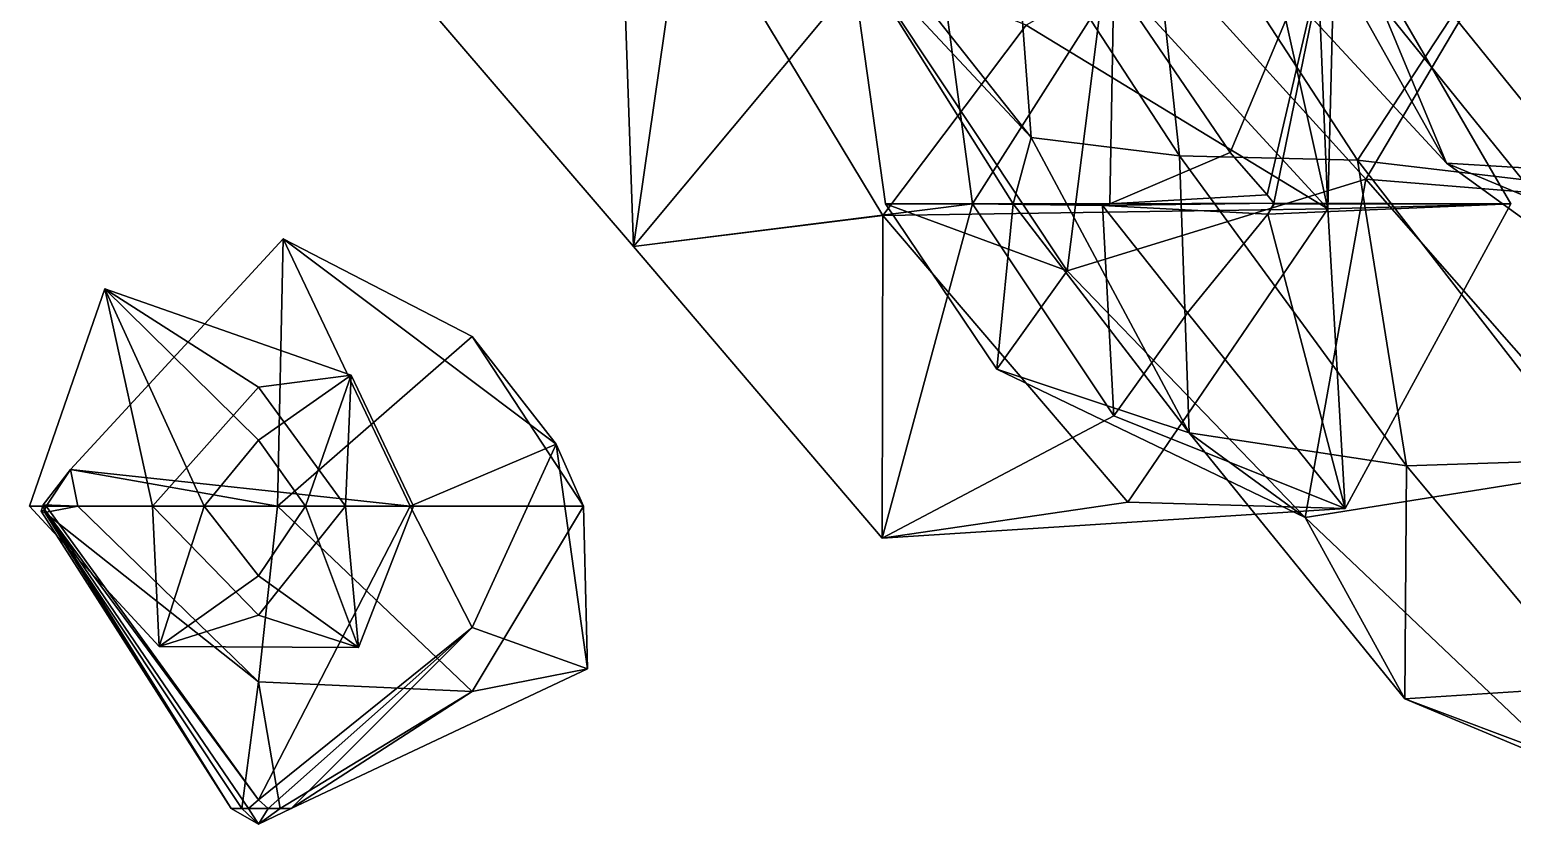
# Model space of a CAD drawing. Extents: x 290083 to 295691, y 4553739 to 4561622.
# Drawn here: x 293522.9 to 293610.3, y 4559047.7 to 4559095.4 of the extents above; entities that cross this region are included whole.
import ezdxf

# ---------------------------------------------------------------- set-up
doc = ezdxf.new("R2010")
doc.units = 0
doc.layers.add('Au_ppm_Pref_-_0_3', color=7, linetype='CONTINUOUS')

msp = doc.modelspace()

# ---------------------------------------------------------------- linework, layer by layer
at = {"layer": 'Au_ppm_Pref_-_0_3'}
for points in [[(293590.677, 4559087.926, 1806.414), (293588.637, 4559106.907, 1801.809), (293580.905, 4559102.918, 1806.573)], [(293590.677, 4559087.926, 1806.414), (293601.17, 4559087.668, 1801.305), (293588.637, 4559106.907, 1801.809)], [(293588.637, 4559106.907, 1801.809), (293601.17, 4559087.668, 1801.305), (293611.144, 4559102.906, 1798.695)], [(293598.545, 4559106.454, 1853.305), (293586.803, 4559098.544, 1857.551), (293599.431, 4559084.809, 1858.758)], [(293590.372, 4559104.846, 1847.13), (293598.545, 4559106.454, 1853.305), (293606.414, 4559087.505, 1847.13)], [(293595.398, 4559102.918, 1859.009), (293598.545, 4559106.454, 1853.305), (293599.431, 4559084.809, 1858.758)], [(293598.545, 4559106.454, 1853.305), (293614.225, 4559087.032, 1851.377), (293606.414, 4559087.505, 1847.13)], [(293598.545, 4559106.454, 1853.305), (293623.89, 4559103.609, 1852.862), (293614.225, 4559087.032, 1851.377)], [(293611.999, 4559085.162, 1841.198), (293613.54, 4559105.492, 1836.835), (293598.008, 4559102.497, 1841.026)], [(293590.372, 4559104.846, 1847.13), (293606.414, 4559087.505, 1847.13), (293598.008, 4559102.497, 1841.026)], [(293558.497, 4559082.578, 1864.909), (293561.553, 4559103.725, 1858.698), (293546.013, 4559097.16, 1864.068)], [(293557.787, 4559102.916, 1869.459), (293575.997, 4559103.582, 1867.372), (293558.497, 4559082.578, 1864.909)], [(293573.202, 4559084.41, 1861.016), (293561.553, 4559103.725, 1858.698), (293558.497, 4559082.578, 1864.909)], [(293578.478, 4559085.1, 1868.872), (293558.497, 4559082.578, 1864.909), (293575.997, 4559103.582, 1867.372)], [(293561.553, 4559103.725, 1858.698), (293573.202, 4559084.41, 1861.016), (293581.648, 4559095.627, 1859.009)], [(293586.803, 4559098.207, 1869.317), (293578.478, 4559085.1, 1868.872), (293575.997, 4559103.582, 1867.372)], [(293611.698, 4559103.531, 1825.373), (293601.659, 4559086.547, 1822.822), (293586.802, 4559102.924, 1823.389)], [(293601.659, 4559086.547, 1822.822), (293611.698, 4559103.531, 1825.373), (293624.646, 4559084.689, 1824.862)], [(293557.787, 4559102.916, 1869.459), (293558.497, 4559082.578, 1864.909), (293546.013, 4559097.16, 1864.068)], [(293581.934, 4559089.02, 1811.494), (293570.943, 4559102.918, 1811.494), (293571.187, 4559100.529, 1817.385)], [(293570.943, 4559102.918, 1811.494), (293581.934, 4559089.02, 1811.494), (293580.905, 4559102.918, 1806.573)], [(293584.058, 4559081.149, 1820.044), (293571.187, 4559100.529, 1817.385), (293586.802, 4559102.924, 1823.389)], [(293590.677, 4559087.926, 1806.414), (293580.905, 4559102.918, 1806.573), (293581.934, 4559089.02, 1811.494)], [(293601.659, 4559086.547, 1822.822), (293584.058, 4559081.149, 1820.044), (293586.802, 4559102.924, 1823.389)], [(293593.661, 4559088.13, 1869.191), (293586.803, 4559098.207, 1869.317), (293599.883, 4559102.929, 1864.932)], [(293595.846, 4559085.627, 1869.028), (293593.661, 4559088.13, 1869.191), (293599.883, 4559102.929, 1864.932)], [(293599.883, 4559102.929, 1864.932), (293595.398, 4559102.918, 1859.009), (293599.431, 4559084.809, 1858.758)], [(293596.23, 4559085.15, 1868.997), (293595.846, 4559085.627, 1869.028), (293599.883, 4559102.929, 1864.932)], [(293599.883, 4559102.929, 1864.932), (293610.197, 4559085.1, 1864.948), (293596.23, 4559085.15, 1868.997)], [(293598.008, 4559102.497, 1841.026), (293606.414, 4559087.505, 1847.13), (293611.999, 4559085.162, 1841.198)], [(293599.883, 4559102.929, 1864.932), (293599.431, 4559084.809, 1858.758), (293610.197, 4559085.1, 1864.948)], [(293601.17, 4559087.668, 1801.305), (293624.525, 4559084.932, 1799.457), (293611.144, 4559102.906, 1798.695)], [(293584.058, 4559081.149, 1820.044), (293573.357, 4559085.1, 1817.433), (293571.187, 4559100.529, 1817.385)], [(293580.887, 4559085.1, 1814.644), (293581.934, 4559089.02, 1811.494), (293571.187, 4559100.529, 1817.385)], [(293573.357, 4559085.1, 1817.433), (293580.887, 4559085.1, 1814.644), (293571.187, 4559100.529, 1817.385)], [(293586.803, 4559098.207, 1869.317), (293586.566, 4559085.1, 1869.004), (293578.478, 4559085.1, 1868.872)], [(293581.648, 4559095.627, 1859.009), (293599.431, 4559084.809, 1858.758), (293586.803, 4559098.544, 1857.551)], [(293586.803, 4559098.207, 1869.317), (293593.661, 4559088.13, 1869.191), (293586.566, 4559085.1, 1869.004)], [(293581.648, 4559095.627, 1859.009), (293573.202, 4559084.41, 1861.016), (293599.431, 4559084.809, 1858.758)], [(293581.934, 4559089.02, 1811.494), (293580.887, 4559085.1, 1814.644), (293591.259, 4559071.607, 1812.341)], [(293590.677, 4559087.926, 1806.414), (293581.934, 4559089.02, 1811.494), (293591.259, 4559071.607, 1812.341)], [(293595.846, 4559085.627, 1869.028), (293586.566, 4559085.1, 1869.004), (293593.661, 4559088.13, 1869.191)], [(293590.677, 4559087.926, 1806.414), (293591.259, 4559071.607, 1812.341), (293604.058, 4559069.667, 1806.39)], [(293590.677, 4559087.926, 1806.414), (293604.058, 4559069.667, 1806.39), (293601.17, 4559087.668, 1801.305)], [(293604.058, 4559069.667, 1806.39), (293614.858, 4559070.004, 1801.869), (293601.17, 4559087.668, 1801.305)], [(293601.17, 4559087.668, 1801.305), (293614.858, 4559070.004, 1801.869), (293624.525, 4559084.932, 1799.457)], [(293614.225, 4559087.032, 1851.377), (293621.543, 4559076.544, 1848.541), (293606.414, 4559087.505, 1847.13)], [(293606.414, 4559087.505, 1847.13), (293621.543, 4559076.544, 1848.541), (293611.999, 4559085.162, 1841.198)], [(293584.058, 4559081.149, 1820.044), (293601.659, 4559086.547, 1822.822), (293598.086, 4559066.618, 1817.937)], [(293616.569, 4559069.57, 1822.949), (293598.086, 4559066.618, 1817.937), (293601.659, 4559086.547, 1822.822)], [(293624.646, 4559084.689, 1824.862), (293616.569, 4559069.57, 1822.949), (293601.659, 4559086.547, 1822.822)], [(293578.478, 4559085.1, 1868.872), (293573.151, 4559065.386, 1865.076), (293558.497, 4559082.578, 1864.909)], [(293578.478, 4559085.1, 1868.872), (293586.803, 4559072.6, 1869.115), (293573.151, 4559065.386, 1865.076)], [(293579.917, 4559075.362, 1817.433), (293573.357, 4559085.1, 1817.433), (293584.058, 4559081.149, 1820.044)], [(293573.357, 4559085.1, 1817.433), (293579.917, 4559075.362, 1817.433), (293580.887, 4559085.1, 1814.644)], [(293578.478, 4559085.1, 1868.872), (293586.566, 4559085.1, 1869.004), (293586.142, 4559084.999, 1868.998)], [(293578.478, 4559085.1, 1868.872), (293586.142, 4559084.999, 1868.998), (293586.803, 4559072.6, 1869.115)], [(293579.917, 4559075.362, 1817.433), (293591.259, 4559071.607, 1812.341), (293580.887, 4559085.1, 1814.644)], [(293596.23, 4559085.15, 1868.997), (293586.142, 4559084.999, 1868.998), (293586.566, 4559085.1, 1869.004)], [(293595.884, 4559084.49, 1869.011), (293586.142, 4559084.999, 1868.998), (293596.23, 4559085.15, 1868.997)], [(293586.142, 4559084.999, 1868.998), (293591.144, 4559078.684, 1869.133), (293586.803, 4559072.6, 1869.115)], [(293591.144, 4559078.684, 1869.133), (293586.142, 4559084.999, 1868.998), (293595.884, 4559084.49, 1869.011)], [(293595.846, 4559085.627, 1869.028), (293596.23, 4559085.15, 1868.997), (293586.566, 4559085.1, 1869.004)], [(293595.884, 4559084.49, 1869.011), (293596.23, 4559085.15, 1868.997), (293596.255, 4559085.1, 1868.998)], [(293595.884, 4559084.49, 1869.011), (293596.255, 4559085.1, 1868.998), (293610.197, 4559085.1, 1864.948)], [(293600.45, 4559067.152, 1864.986), (293595.884, 4559084.49, 1869.011), (293610.197, 4559085.1, 1864.948)], [(293596.255, 4559085.1, 1868.998), (293596.23, 4559085.15, 1868.997), (293610.197, 4559085.1, 1864.948)], [(293610.197, 4559085.1, 1864.948), (293599.431, 4559084.809, 1858.758), (293600.45, 4559067.152, 1864.986)], [(293573.202, 4559084.41, 1861.016), (293558.497, 4559082.578, 1864.909), (293573.151, 4559065.386, 1865.076)], [(293573.202, 4559084.41, 1861.016), (293573.151, 4559065.386, 1865.076), (293587.635, 4559067.519, 1860.386)], [(293573.202, 4559084.41, 1861.016), (293587.635, 4559067.519, 1860.386), (293599.431, 4559084.809, 1858.758)], [(293587.635, 4559067.519, 1860.386), (293600.45, 4559067.152, 1864.986), (293599.431, 4559084.809, 1858.758)], [(293591.144, 4559078.684, 1869.133), (293595.884, 4559084.49, 1869.011), (293600.45, 4559067.152, 1864.986)], [(293545.345, 4559067.282, 1768.193), (293537.86, 4559083.045, 1769.919), (293525.332, 4559069.438, 1769.919)], [(293537.53, 4559067.282, 1775.328), (293525.332, 4559069.438, 1769.919), (293537.86, 4559083.045, 1769.919)], [(293537.86, 4559083.045, 1769.919), (293549.005, 4559077.291, 1773.255), (293537.53, 4559067.282, 1775.328)], [(293545.345, 4559067.282, 1768.193), (293553.948, 4559070.934, 1768.908), (293537.86, 4559083.045, 1769.919)], [(293537.86, 4559083.045, 1769.919), (293553.948, 4559070.934, 1768.908), (293549.005, 4559077.291, 1773.255)], [(293579.917, 4559075.362, 1817.433), (293584.058, 4559081.149, 1820.044), (293598.086, 4559066.618, 1817.937)], [(293522.917, 4559067.282, 1894.645), (293527.344, 4559080.098, 1894.645), (293533.196, 4559067.282, 1896.158)], [(293527.344, 4559080.098, 1894.645), (293522.917, 4559067.282, 1894.645), (293530.161, 4559067.282, 1891.7)], [(293527.344, 4559080.098, 1894.645), (293536.406, 4559071.173, 1895.942), (293533.196, 4559067.282, 1896.158)], [(293527.344, 4559080.098, 1894.645), (293541.866, 4559075.004, 1894.645), (293536.406, 4559071.173, 1895.942)], [(293527.344, 4559080.098, 1894.645), (293530.161, 4559067.282, 1891.7), (293536.406, 4559074.286, 1892.31)], [(293541.866, 4559075.004, 1894.645), (293527.344, 4559080.098, 1894.645), (293536.406, 4559074.286, 1892.31)], [(293586.803, 4559072.6, 1869.115), (293591.144, 4559078.684, 1869.133), (293600.45, 4559067.152, 1864.986)], [(293555.551, 4559067.282, 1773.004), (293537.53, 4559067.282, 1775.328), (293549.005, 4559077.291, 1773.255)], [(293553.948, 4559070.934, 1768.908), (293555.551, 4559067.282, 1773.004), (293549.005, 4559077.291, 1773.255)], [(293591.259, 4559071.607, 1812.341), (293579.917, 4559075.362, 1817.433), (293598.086, 4559066.618, 1817.937)], [(293541.534, 4559067.282, 1892.227), (293541.866, 4559075.004, 1894.645), (293536.406, 4559074.286, 1892.31)], [(293541.866, 4559075.004, 1894.645), (293539.173, 4559067.282, 1895.949), (293536.406, 4559071.173, 1895.942)], [(293541.866, 4559075.004, 1894.645), (293545.531, 4559067.282, 1894.645), (293539.173, 4559067.282, 1895.949)], [(293541.534, 4559067.282, 1892.227), (293545.531, 4559067.282, 1894.645), (293541.866, 4559075.004, 1894.645)], [(293541.534, 4559067.282, 1892.227), (293536.406, 4559074.286, 1892.31), (293530.161, 4559067.282, 1891.7)], [(293586.803, 4559072.6, 1869.115), (293600.45, 4559067.152, 1864.986), (293573.151, 4559065.386, 1865.076)], [(293539.173, 4559067.282, 1895.949), (293533.196, 4559067.282, 1896.158), (293536.406, 4559071.173, 1895.942)], [(293545.345, 4559067.282, 1768.193), (293549.005, 4559060.123, 1767.532), (293553.948, 4559070.934, 1768.908)], [(293555.783, 4559057.697, 1769.919), (293553.948, 4559070.934, 1768.908), (293549.005, 4559060.123, 1767.532)], [(293553.948, 4559070.934, 1768.908), (293555.783, 4559057.697, 1769.919), (293555.551, 4559067.282, 1773.004)], [(293604.058, 4559069.667, 1806.39), (293591.259, 4559071.607, 1812.341), (293603.965, 4559055.917, 1811.494)], [(293603.965, 4559055.917, 1811.494), (293591.259, 4559071.607, 1812.341), (293598.086, 4559066.618, 1817.937)], [(293523.899, 4559067.282, 1769.875), (293525.332, 4559069.438, 1769.919), (293523.714, 4559067.359, 1769.924)], [(293525.332, 4559069.438, 1769.919), (293525.758, 4559067.282, 1770.839), (293523.714, 4559067.359, 1769.924)], [(293545.345, 4559067.282, 1768.193), (293525.332, 4559069.438, 1769.919), (293523.899, 4559067.282, 1769.875)], [(293537.53, 4559067.282, 1775.328), (293525.758, 4559067.282, 1770.839), (293525.332, 4559069.438, 1769.919)], [(293612.852, 4559052.588, 1817.195), (293598.086, 4559066.618, 1817.937), (293616.569, 4559069.57, 1822.949)], [(293604.058, 4559069.667, 1806.39), (293603.965, 4559055.917, 1811.494), (293614.922, 4559056.642, 1806.571)], [(293604.058, 4559069.667, 1806.39), (293614.922, 4559056.642, 1806.571), (293614.858, 4559070.004, 1801.869)], [(293573.151, 4559065.386, 1865.076), (293600.45, 4559067.152, 1864.986), (293587.635, 4559067.519, 1860.386)], [(293530.553, 4559059.004, 1894.645), (293522.917, 4559067.282, 1894.645), (293533.196, 4559067.282, 1896.158)], [(293522.917, 4559067.282, 1894.645), (293530.553, 4559059.004, 1894.645), (293530.161, 4559067.282, 1891.7)], [(293523.591, 4559066.977, 1769.919), (293523.714, 4559067.359, 1769.924), (293523.807, 4559066.906, 1770.044)], [(293523.591, 4559066.977, 1769.919), (293523.807, 4559067.064, 1769.846), (293523.714, 4559067.359, 1769.924)], [(293534.788, 4559049.464, 1769.919), (293523.807, 4559067.064, 1769.846), (293523.591, 4559066.977, 1769.919)], [(293534.788, 4559049.464, 1769.919), (293523.591, 4559066.977, 1769.919), (293523.807, 4559066.906, 1770.044)], [(293523.899, 4559067.282, 1769.875), (293523.714, 4559067.359, 1769.924), (293523.807, 4559067.064, 1769.846)], [(293523.807, 4559066.906, 1770.044), (293523.714, 4559067.359, 1769.924), (293525.758, 4559067.282, 1770.839)], [(293536.406, 4559049.966, 1769.752), (293523.899, 4559067.282, 1769.875), (293523.807, 4559067.064, 1769.846)], [(293536.406, 4559056.932, 1772.408), (293523.807, 4559066.906, 1770.044), (293525.758, 4559067.282, 1770.839)], [(293536.406, 4559049.966, 1769.752), (293523.807, 4559067.064, 1769.846), (293535.82, 4559049.464, 1769.642)], [(293534.788, 4559049.464, 1769.919), (293535.82, 4559049.464, 1769.642), (293523.807, 4559067.064, 1769.846)], [(293536.406, 4559056.932, 1772.408), (293535.419, 4559049.464, 1770.384), (293523.807, 4559066.906, 1770.044)], [(293534.788, 4559049.464, 1769.919), (293523.807, 4559066.906, 1770.044), (293535.419, 4559049.464, 1770.384)], [(293536.406, 4559049.966, 1769.752), (293545.345, 4559067.282, 1768.193), (293523.899, 4559067.282, 1769.875)], [(293536.406, 4559056.932, 1772.408), (293525.758, 4559067.282, 1770.839), (293537.53, 4559067.282, 1775.328)], [(293541.534, 4559067.282, 1892.227), (293530.161, 4559067.282, 1891.7), (293536.406, 4559060.857, 1892.503)], [(293530.553, 4559059.004, 1894.645), (293536.406, 4559060.857, 1892.503), (293530.161, 4559067.282, 1891.7)], [(293530.553, 4559059.004, 1894.645), (293533.196, 4559067.282, 1896.158), (293536.406, 4559063.173, 1896.014)], [(293536.406, 4559063.173, 1896.014), (293533.196, 4559067.282, 1896.158), (293539.173, 4559067.282, 1895.949)], [(293541.534, 4559067.282, 1892.227), (293536.406, 4559060.857, 1892.503), (293542.296, 4559058.952, 1894.645)], [(293542.296, 4559058.952, 1894.645), (293536.406, 4559063.173, 1896.014), (293539.173, 4559067.282, 1895.949)], [(293536.406, 4559049.966, 1769.752), (293549.005, 4559060.123, 1767.532), (293545.345, 4559067.282, 1768.193)], [(293536.406, 4559056.932, 1772.408), (293537.53, 4559067.282, 1775.328), (293549.005, 4559056.366, 1773.558)], [(293549.005, 4559056.366, 1773.558), (293537.53, 4559067.282, 1775.328), (293555.551, 4559067.282, 1773.004)], [(293545.531, 4559067.282, 1894.645), (293542.296, 4559058.952, 1894.645), (293539.173, 4559067.282, 1895.949)], [(293541.534, 4559067.282, 1892.227), (293542.296, 4559058.952, 1894.645), (293545.531, 4559067.282, 1894.645)], [(293555.783, 4559057.697, 1769.919), (293549.005, 4559056.366, 1773.558), (293555.551, 4559067.282, 1773.004)], [(293612.852, 4559052.588, 1817.195), (293603.965, 4559055.917, 1811.494), (293598.086, 4559066.618, 1817.937)], [(293542.296, 4559058.952, 1894.645), (293530.553, 4559059.004, 1894.645), (293536.406, 4559063.173, 1896.014)], [(293530.553, 4559059.004, 1894.645), (293542.296, 4559058.952, 1894.645), (293536.406, 4559060.857, 1892.503)], [(293536.406, 4559049.966, 1769.752), (293536.977, 4559049.464, 1769.65), (293549.005, 4559060.123, 1767.532)], [(293538.322, 4559049.464, 1769.919), (293549.005, 4559060.123, 1767.532), (293536.977, 4559049.464, 1769.65)], [(293538.322, 4559049.464, 1769.919), (293555.783, 4559057.697, 1769.919), (293549.005, 4559060.123, 1767.532)], [(293538.322, 4559049.464, 1769.919), (293549.005, 4559056.366, 1773.558), (293555.783, 4559057.697, 1769.919)], [(293537.673, 4559049.464, 1770.516), (293535.419, 4559049.464, 1770.384), (293536.406, 4559056.932, 1772.408)], [(293536.406, 4559056.932, 1772.408), (293549.005, 4559056.366, 1773.558), (293537.673, 4559049.464, 1770.516)], [(293538.322, 4559049.464, 1769.919), (293537.673, 4559049.464, 1770.516), (293549.005, 4559056.366, 1773.558)], [(293614.922, 4559056.642, 1806.571), (293603.965, 4559055.917, 1811.494), (293623.638, 4559047.702, 1811.348)], [(293603.965, 4559055.917, 1811.494), (293612.852, 4559052.588, 1817.195), (293623.638, 4559047.702, 1811.348)], [(293536.406, 4559049.966, 1769.752), (293535.82, 4559049.464, 1769.642), (293536.977, 4559049.464, 1769.65)], [(293536.403, 4559048.537, 1769.935), (293534.788, 4559049.464, 1769.919), (293535.419, 4559049.464, 1770.384)], [(293534.788, 4559049.464, 1769.919), (293536.403, 4559048.537, 1769.935), (293535.82, 4559049.464, 1769.642)], [(293536.403, 4559048.537, 1769.935), (293535.419, 4559049.464, 1770.384), (293537.673, 4559049.464, 1770.516)], [(293536.977, 4559049.464, 1769.65), (293535.82, 4559049.464, 1769.642), (293536.403, 4559048.537, 1769.935)], [(293538.322, 4559049.464, 1769.919), (293536.403, 4559048.537, 1769.935), (293537.673, 4559049.464, 1770.516)], [(293536.403, 4559048.537, 1769.935), (293538.322, 4559049.464, 1769.919), (293536.977, 4559049.464, 1769.65)]]:
    msp.add_3dface(points, dxfattribs=at)

doc.saveas('drawing.dxf')
